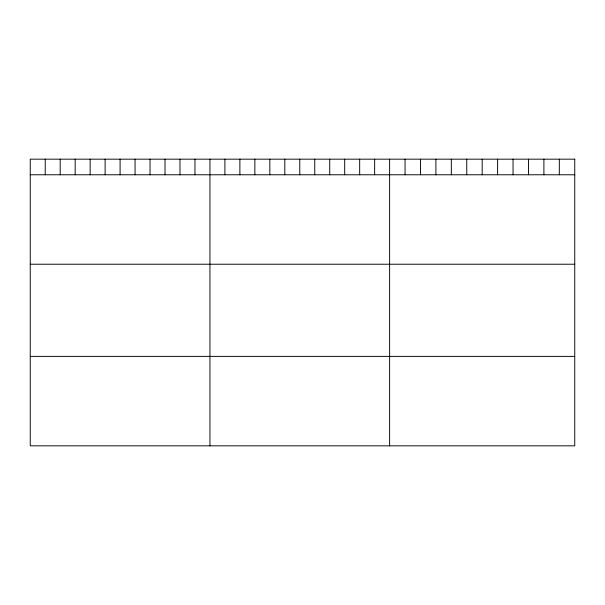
<?xml version="1.0" encoding="UTF-8"?>
<svg xmlns="http://www.w3.org/2000/svg" width="605" height="605" viewBox="0 0 605 605"><rect width="100%" height="100%" fill="white"/><g stroke="black" fill="none" stroke-linecap="round" stroke-linejoin="round"><path stroke-width="0.91" d="M30.25 174.777L574.75 174.777M30.25 264.226L574.75 264.226M30.25 356.383L574.75 356.383M559.322 159.168L559.322 174.777M543.895 159.168L543.895 174.777M528.467 159.168L528.467 174.777M513.04 159.168L513.04 174.777M497.613 159.168L497.613 174.777M482.185 159.168L482.185 174.777M466.757 159.168L466.757 174.777M451.33 159.168L451.33 174.777M435.902 159.168L435.902 174.777M420.475 159.168L420.475 174.777M405.048 159.168L405.048 174.777M389.62 159.168L389.62 445.832M374.646 159.168L374.646 174.777M359.673 159.168L359.673 174.777M344.699 159.168L344.699 174.777M329.725 159.168L329.725 174.777M314.751 159.168L314.751 174.777M299.777 159.168L299.777 174.777M284.804 159.168L284.804 174.777M269.83 159.168L269.83 174.777M254.856 159.168L254.856 174.777M239.882 159.168L239.882 174.777M224.909 159.168L224.909 174.777M209.935 159.168L209.935 445.832M194.961 159.168L194.961 174.777M179.987 159.168L179.987 174.777M165.014 159.168L165.014 174.777M150.04 159.168L150.04 174.777M135.066 159.168L135.066 174.777M120.093 159.168L120.093 174.777M105.119 159.168L105.119 174.777M90.145 159.168L90.145 174.777M75.171 159.168L75.171 174.777M60.197 159.168L60.197 174.777M45.224 159.168L45.224 174.777M574.75 159.168L30.25 159.168L30.25 445.832L574.75 445.832L574.75 159.168"/></g></svg>
